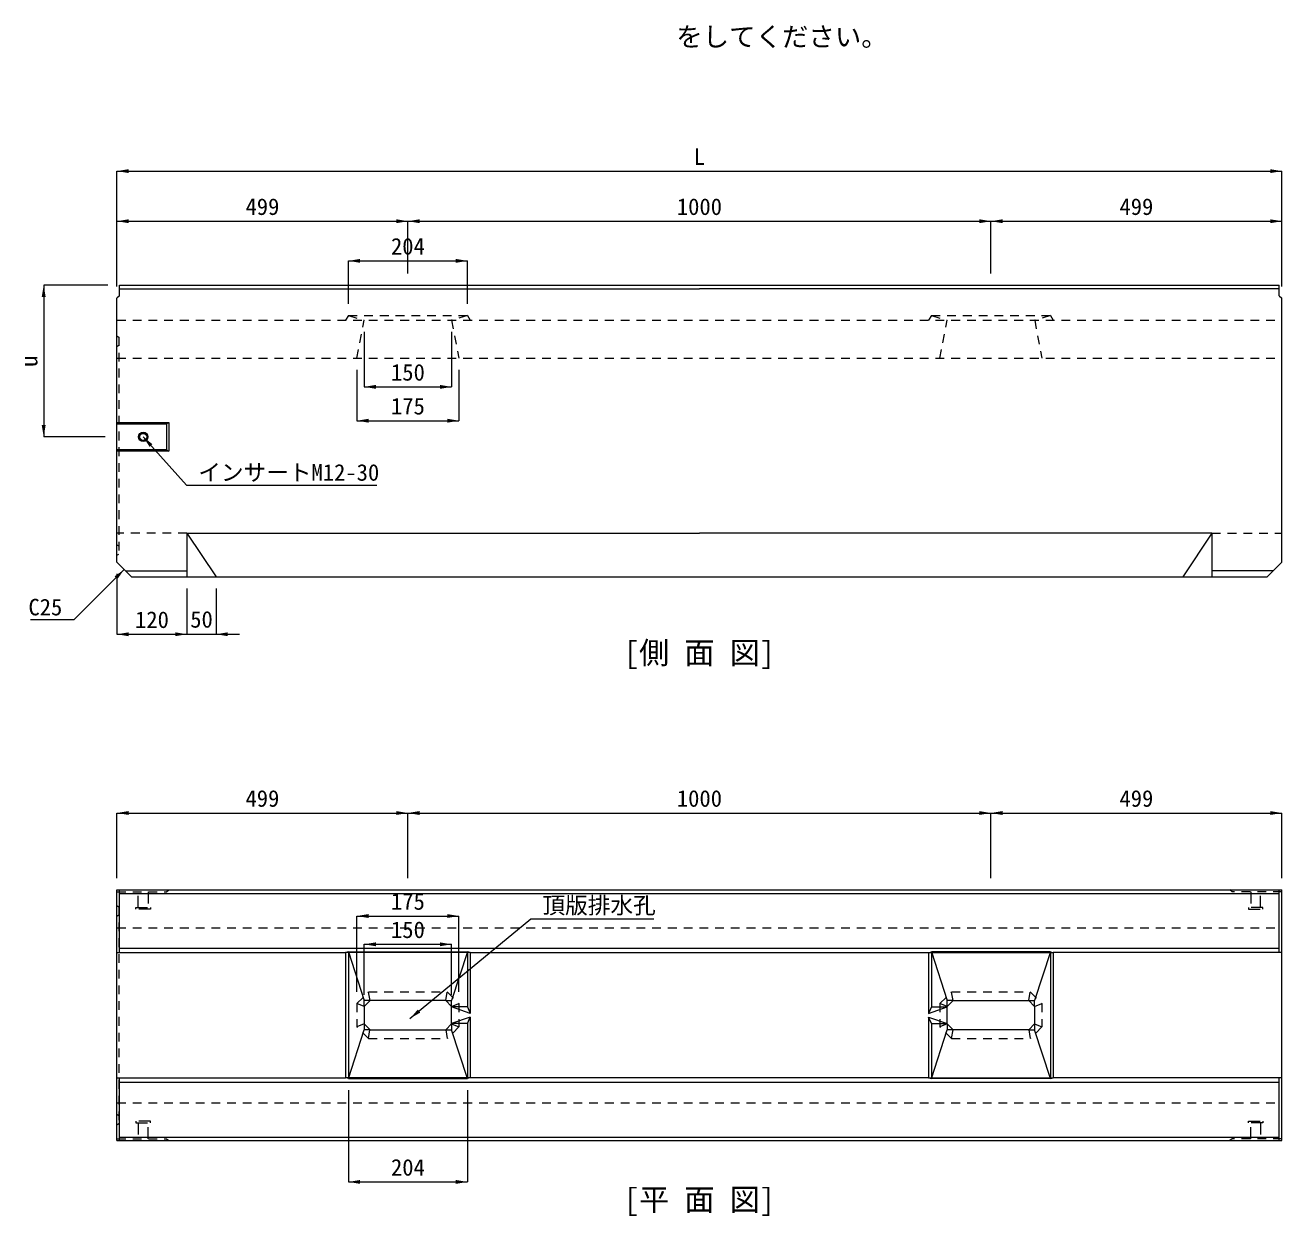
# Model space of a CAD drawing. Units: millimetres at full size. Extents: x 80703 to 103503, y 5263 to 15046.
# Drawn here: x 91447 to 93602, y 8159 to 10202 of the extents above; entities that cross this region are included whole.
import ezdxf
from ezdxf.enums import TextEntityAlignment as Align

# ---------------------------------------------------------------- set-up
doc = ezdxf.new("R2010")
doc.units = ezdxf.units.MM
doc.header["$LTSCALE"] = 20
doc.linetypes.add('USER1', pattern=[1.35, 0.75, -0.6])
doc.linetypes.add('USER2', pattern=[2, 1, -1])
for name, color, linetype, lineweight in [('0_2', 7, 'Continuous', 9), ('寸法線', 7, 'Continuous', 9), ('引出線', 4, 'Continuous', 9), ('本体', 7, 'Continuous', 5), ('ｲﾝｻｰﾄ', 3, 'USER2', 5)]:
    doc.layers.add(name, color=color, linetype=linetype, lineweight=lineweight)
doc.styles.add('ＭＳ ゴシック', font='')
doc.styles.get('ＭＳ ゴシック').set_extended_font_data('MS Gothic')

# ---------------------------------------------------------------- blocks, each defined once
blk = doc.blocks.new('filled_arrow')
at = {"color": 0, "linetype": 'Continuous', "lineweight": -2}
blk.add_solid([(7.5, 1.25), (0, 0), (7.5, -1.25)], dxfattribs=at)

msp = doc.modelspace()

# ---------------------------------------------------------------- linework, layer by layer
at = {"layer": '寸法線'}
for p, q in [((91604.12, 9951.31), (93602.12, 9951.31)), ((91604.12, 9753.53), (91604.12, 9951.31)), ((93602.12, 9753.52), (93602.12, 9951.31)), ((91604.12, 9865.38), (92103.12, 9865.38)), ((91604.12, 9753.53), (91604.12, 9865.38)), ((92103.12, 9865.38), (93103.12, 9865.38)), ((92103.12, 9775.53), (92103.12, 9865.38)), ((92103.12, 9775.53), (92103.12, 9865.38)), ((93103.12, 9775.53), (93103.12, 9865.38)), ((93103.12, 9865.38), (93602.12, 9865.38)), ((93103.12, 9775.53), (93103.12, 9865.38)), ((93602.12, 9753.53), (93602.12, 9865.38)), ((92001.12, 9797.39), (92205.12, 9797.39)), ((92001.12, 9723.53), (92001.12, 9797.39)), ((92205.12, 9723.53), (92205.12, 9797.39)), ((91478.43, 9755.53), (91478.43, 9495.53)), ((91588.62, 9755.53), (91478.43, 9755.53)), ((92028.12, 9675.53), (92028.12, 9581.22)), ((92178.12, 9675.53), (92178.12, 9581.22)), ((92015.62, 9610.53), (92015.62, 9523.16)), ((92190.62, 9610.53), (92190.62, 9523.16)), ((92028.12, 9581.22), (92178.12, 9581.22)), ((92015.62, 9523.16), (92190.62, 9523.16)), ((91584.12, 9495.53), (91478.43, 9495.53)), ((91604.12, 9260.53), (91604.12, 9156.89)), ((91724.12, 9235.53), (91724.12, 9156.89)), ((91724.12, 9235.53), (91724.12, 9156.89)), ((91774.12, 9235.53), (91774.12, 9156.89)), ((91604.12, 9156.89), (91724.12, 9156.89)), ((91684.12, 9156.89), (91814.12, 9156.89)), ((91604.12, 8850.25), (92103.12, 8850.25)), ((91604.12, 8738.4), (91604.12, 8850.25)), ((92103.12, 8850.25), (93103.12, 8850.25)), ((92103.12, 8738.4), (92103.12, 8850.25)), ((92103.12, 8738.4), (92103.12, 8850.25)), ((93103.12, 8738.4), (93103.12, 8850.25)), ((93103.12, 8850.25), (93602.12, 8850.25)), ((93103.12, 8738.4), (93103.12, 8850.25)), ((93602.12, 8738.4), (93602.12, 8850.25)), ((92015.62, 8673.56), (92190.62, 8673.56)), ((92015.62, 8543.4), (92015.62, 8673.56)), ((92190.62, 8543.4), (92190.62, 8673.56)), ((92028.12, 8625.05), (92178.12, 8625.05)), ((92028.12, 8538.4), (92028.12, 8625.05)), ((92178.12, 8538.4), (92178.12, 8625.05)), ((92001.12, 8374.65), (92001.12, 8217.45)), ((92205.12, 8374.65), (92205.12, 8217.45)), ((92001.12, 8217.45), (92205.12, 8217.45))]:
    msp.add_line(p, q, dxfattribs=at)
for points in [[(91616.62, 9268.03), (91530.33, 9181.74), (91455.66, 9181.74)], [(92106.7, 8497.73), (92313.97, 8668.77), (92524.78, 8668.77)]]:
    msp.add_lwpolyline(points, dxfattribs=at)
at = {"layer": '引出線'}
msp.add_lwpolyline([(91649.12, 9495.53), (91723.52, 9412.74), (92050.07, 9412.74)], dxfattribs=at)
at = {"layer": '本体', "color": 2, "lineweight": 20}
for p, q in [((91608.62, 9737.53), (91608.62, 9755.53)), ((91608.62, 9755.53), (93597.61, 9755.53)), ((93597.61, 9737.53), (93597.61, 9755.53)), ((91608.62, 9737.53), (91604.12, 9733.53)), ((91604.12, 9280.53), (91604.12, 9733.53)), ((93597.61, 9737.53), (93602.12, 9733.52)), ((93602.12, 9280.53), (93602.12, 9733.52)), ((91629.12, 9255.53), (91604.12, 9280.53)), ((93577.12, 9255.53), (93602.12, 9280.53)), ((91629.12, 9255.53), (93577.12, 9255.53)), ((91604.12, 8718.4), (93602.12, 8718.4)), ((91604.12, 8288.4), (91604.12, 8718.4)), ((93602.12, 8288.4), (93602.12, 8718.4)), ((91604.12, 8288.4), (93602.12, 8288.4))]:
    msp.add_line(p, q, dxfattribs=at)
at = {"layer": '本体', "color": 4}
for p, q in [((91608.62, 9749.53), (92603.12, 9749.53)), ((93597.62, 9749.53), (92603.12, 9749.53)), ((91604.12, 9520.03), (91693.12, 9520.03)), ((91604.12, 9518.03), (91689.12, 9518.03)), ((91689.12, 9518.03), (91693.12, 9520.03)), ((91689.12, 9518.03), (91689.12, 9473.03)), ((91693.12, 9520.03), (91693.12, 9471.03)), ((91689.12, 9473.03), (91604.12, 9473.03)), ((91693.12, 9471.03), (91604.12, 9471.03)), ((91689.12, 9473.03), (91693.12, 9471.03))]:
    msp.add_line(p, q, dxfattribs=at)
at = {"layer": '本体', "linetype": 'USER1', "lineweight": 9}
for p, q in [((92001.12, 9703.53), (91996.12, 9695.53)), ((92001.12, 9703.53), (92028.12, 9695.53)), ((92001.12, 9703.53), (92205.12, 9703.53)), ((92205.12, 9703.53), (92178.12, 9695.53)), ((92205.12, 9703.53), (92210.12, 9695.53)), ((93001.13, 9703.53), (92996.12, 9695.53)), ((93001.13, 9703.53), (93028.13, 9695.53)), ((93001.13, 9703.53), (93205.13, 9703.53)), ((93205.13, 9703.53), (93178.13, 9695.53)), ((93205.13, 9703.53), (93210.13, 9695.53)), ((91604.12, 9695.53), (93602.12, 9695.53)), ((92015.62, 9630.53), (92028.12, 9695.53)), ((92178.12, 9695.53), (92190.62, 9630.53)), ((93015.63, 9630.53), (93028.13, 9695.53)), ((93178.13, 9695.53), (93190.63, 9630.53)), ((91604.12, 9630.53), (93602.12, 9630.53)), ((91724.12, 9330.53), (91604.12, 9330.53)), ((93482.12, 9330.53), (93602.12, 9330.53)), ((91604.12, 8653.4), (93602.12, 8653.4)), ((91604.12, 8353.4), (93602.12, 8353.4))]:
    msp.add_line(p, q, dxfattribs=at)
at = {"layer": '本体', "color": 4, "linetype": 'USER1'}
for p, q in [((91604.12, 9668.53), (91607.32, 9666.53)), ((91607.32, 9666.53), (91607.32, 9294.53)), ((91604.12, 9650.53), (91607.32, 9652.53)), ((91604.12, 9310.53), (91607.32, 9308.53)), ((91604.12, 9292.53), (91607.32, 9294.53)), ((91604.12, 8691.4), (91607.32, 8689.4)), ((91607.32, 8689.4), (91607.32, 8317.4)), ((91604.12, 8673.4), (91607.32, 8675.4)), ((91604.12, 8333.4), (91607.32, 8331.4)), ((91604.12, 8315.4), (91607.32, 8317.4))]:
    msp.add_line(p, q, dxfattribs=at)
at = {"layer": '本体', "color": 2, "lineweight": 9}
for p, q in [((91724.12, 9330.53), (91724.12, 9255.53)), ((91724.12, 9330.53), (91774.12, 9255.53)), ((91724.12, 9330.53), (92603.12, 9330.53)), ((93482.12, 9330.53), (92603.12, 9330.53)), ((93482.12, 9330.53), (93432.12, 9255.53)), ((93482.12, 9330.53), (93482.12, 9255.53)), ((91619.12, 9265.53), (91724.12, 9265.53)), ((93587.12, 9265.53), (93482.12, 9265.53))]:
    msp.add_line(p, q, dxfattribs=at)
at = {"layer": '本体', "color": 2, "linetype": 'USER1'}
for p, q in [((91604.12, 8715.2), (91689.12, 8715.2)), ((91689.12, 8715.2), (91693.12, 8718.4)), ((93517.12, 8715.2), (93513.12, 8718.4)), ((93602.12, 8715.2), (93517.12, 8715.2)), ((91604.12, 8291.6), (91689.12, 8291.6)), ((91689.12, 8291.6), (91693.12, 8288.4)), ((93517.12, 8291.6), (93513.12, 8288.4)), ((93602.12, 8291.6), (93517.12, 8291.6))]:
    msp.add_line(p, q, dxfattribs=at)
at = {"layer": '本体', "color": 2}
for p, q in [((91608.62, 8610.9), (91608.62, 8718.4)), ((91608.62, 8712.4), (93597.62, 8712.4)), ((93597.62, 8610.9), (93597.62, 8718.4)), ((91604.12, 8610.9), (91996.12, 8610.9)), ((91608.62, 8618.4), (93597.62, 8618.4)), ((92210.12, 8610.9), (92996.12, 8610.9)), ((93602.12, 8610.9), (93210.12, 8610.9)), ((91604.12, 8395.9), (91996.12, 8395.9)), ((91608.62, 8288.4), (91608.62, 8395.9)), ((91608.62, 8388.4), (93597.62, 8388.4)), ((92996.12, 8395.9), (92210.12, 8395.9)), ((93602.12, 8395.9), (93210.12, 8395.9)), ((93597.62, 8288.4), (93597.62, 8395.9)), ((91608.62, 8294.4), (93597.62, 8294.4))]:
    msp.add_line(p, q, dxfattribs=at)
at = {"layer": '本体'}
for p, q in [((91996.13, 8610.9), (91996.12, 8395.9)), ((92001.13, 8612.14), (91996.13, 8610.9)), ((92210.12, 8610.9), (91996.13, 8610.9)), ((92001.13, 8612.14), (92001.12, 8394.65)), ((92001.13, 8612.14), (92205.12, 8612.14)), ((92001.13, 8612.14), (92028.12, 8528.4)), ((92205.12, 8612.14), (92178.12, 8528.4)), ((92210.12, 8610.9), (92205.12, 8612.14)), ((92205.12, 8612.14), (92205.12, 8517.55)), ((92210.12, 8610.9), (92210.12, 8506.45)), ((92996.13, 8610.9), (92996.12, 8506.45)), ((92996.13, 8610.9), (93001.12, 8612.14)), ((92996.13, 8610.9), (93210.12, 8610.9)), ((93205.12, 8612.14), (93001.12, 8612.14)), ((93001.12, 8612.14), (93028.12, 8528.4)), ((93001.12, 8612.14), (93001.12, 8517.55)), ((93205.12, 8612.14), (93178.12, 8528.4)), ((93205.12, 8612.14), (93210.12, 8610.9)), ((93205.12, 8612.14), (93205.12, 8394.65)), ((93210.12, 8610.9), (93210.12, 8395.9)), ((92028.12, 8518.4), (92028.12, 8528.4)), ((92028.12, 8518.4), (92038.12, 8528.4)), ((92038.12, 8528.4), (92028.12, 8528.4)), ((92028.12, 8518.4), (92028.12, 8488.4)), ((92168.12, 8528.4), (92038.12, 8528.4)), ((92178.12, 8518.4), (92168.12, 8528.4)), ((92168.12, 8528.4), (92178.12, 8528.4)), ((92178.12, 8518.4), (92178.12, 8528.4)), ((92178.12, 8488.4), (92178.12, 8518.4)), ((92210.12, 8506.45), (92178.12, 8517.55)), ((92205.12, 8517.55), (92178.12, 8517.55)), ((92205.12, 8517.55), (92210.12, 8506.45)), ((92996.12, 8506.45), (93028.12, 8517.55)), ((93001.12, 8517.55), (92996.12, 8506.45)), ((93001.12, 8517.55), (93028.12, 8517.55)), ((93028.12, 8518.4), (93038.12, 8528.4)), ((93028.12, 8518.4), (93028.12, 8528.4)), ((93038.12, 8528.4), (93028.12, 8528.4)), ((93028.12, 8488.4), (93028.12, 8518.4)), ((93038.12, 8528.4), (93168.12, 8528.4)), ((93178.12, 8518.4), (93168.12, 8528.4)), ((93168.12, 8528.4), (93178.12, 8528.4)), ((93178.12, 8518.4), (93178.12, 8528.4)), ((93178.12, 8518.4), (93178.12, 8488.4)), ((92210.12, 8500.35), (92178.12, 8489.25)), ((92205.12, 8489.25), (92210.12, 8500.35)), ((92210.12, 8500.35), (92210.12, 8395.9)), ((92996.12, 8500.35), (92996.12, 8395.9)), ((92996.12, 8500.35), (93028.12, 8489.25)), ((93001.12, 8489.25), (92996.12, 8500.35)), ((92001.12, 8394.65), (92028.12, 8478.4)), ((92028.12, 8488.4), (92028.12, 8478.4)), ((92038.12, 8478.4), (92028.12, 8488.4)), ((92038.12, 8478.4), (92028.12, 8478.4)), ((92038.12, 8478.4), (92168.12, 8478.4)), ((92178.12, 8488.4), (92168.12, 8478.4)), ((92168.12, 8478.4), (92178.12, 8478.4)), ((92205.12, 8489.25), (92178.12, 8489.25)), ((92178.12, 8488.4), (92178.12, 8478.4)), ((92205.12, 8394.65), (92178.12, 8478.4)), ((92205.12, 8489.25), (92205.12, 8394.65)), ((93001.12, 8489.25), (93028.12, 8489.25)), ((93001.12, 8489.25), (93001.12, 8394.65)), ((93001.12, 8394.65), (93028.12, 8478.4)), ((93028.12, 8488.4), (93038.12, 8478.4)), ((93028.12, 8488.4), (93028.12, 8478.4)), ((93038.12, 8478.4), (93028.12, 8478.4)), ((93168.12, 8478.4), (93038.12, 8478.4)), ((93168.12, 8478.4), (93178.12, 8488.4)), ((93168.12, 8478.4), (93178.12, 8478.4)), ((93178.12, 8488.4), (93178.12, 8478.4)), ((93205.12, 8394.65), (93178.12, 8478.4)), ((92001.12, 8394.65), (91996.12, 8395.9)), ((92210.12, 8395.9), (91996.12, 8395.9)), ((92001.12, 8394.65), (92205.12, 8394.65)), ((92210.12, 8395.9), (92205.12, 8394.65)), ((92996.12, 8395.9), (93001.12, 8394.65)), ((92996.12, 8395.9), (93210.12, 8395.9)), ((93205.12, 8394.65), (93001.12, 8394.65)), ((93205.12, 8394.65), (93210.12, 8395.9))]:
    msp.add_line(p, q, dxfattribs=at)
at = {"layer": '本体', "linetype": 'USER1'}
for p, q in [((92015.62, 8523.4), (92035.62, 8543.4)), ((92035.62, 8543.4), (92170.62, 8543.4)), ((92038.12, 8528.4), (92035.62, 8543.4)), ((92168.12, 8528.4), (92170.62, 8543.4)), ((92170.62, 8543.4), (92190.62, 8523.4)), ((93015.62, 8523.4), (93035.62, 8543.4)), ((93035.62, 8543.4), (93170.62, 8543.4)), ((93038.12, 8528.4), (93035.62, 8543.4)), ((93168.12, 8528.4), (93170.62, 8543.4)), ((93170.62, 8543.4), (93190.62, 8523.4)), ((92015.62, 8523.4), (92015.62, 8483.4)), ((92028.12, 8518.4), (92015.62, 8523.4)), ((92178.12, 8518.4), (92190.62, 8523.4)), ((92190.62, 8523.4), (92190.62, 8483.4)), ((93015.62, 8523.4), (93015.62, 8483.4)), ((93028.12, 8518.4), (93015.62, 8523.4)), ((93178.12, 8518.4), (93190.62, 8523.4)), ((93190.62, 8523.4), (93190.62, 8483.4)), ((92028.12, 8488.4), (92015.62, 8483.4)), ((92035.62, 8463.4), (92015.62, 8483.4)), ((92035.62, 8463.4), (92038.12, 8478.4)), ((92168.13, 8478.4), (92170.62, 8463.4)), ((92190.62, 8483.4), (92170.62, 8463.4)), ((92178.12, 8488.4), (92190.62, 8483.4)), ((93028.12, 8488.4), (93015.62, 8483.4)), ((93035.62, 8463.4), (93015.62, 8483.4)), ((93035.62, 8463.4), (93038.12, 8478.4)), ((93168.13, 8478.4), (93170.62, 8463.4)), ((93190.62, 8483.4), (93170.62, 8463.4)), ((93178.12, 8488.4), (93190.62, 8483.4)), ((92035.62, 8463.4), (92170.62, 8463.4)), ((93035.62, 8463.4), (93170.62, 8463.4))]:
    msp.add_line(p, q, dxfattribs=at)
at = {"layer": 'ｲﾝｻｰﾄ'}
for p, q in [((91640.62, 8688.2), (91640.62, 8715.2)), ((91657.62, 8715.2), (91657.62, 8688.2)), ((93548.62, 8715.2), (93548.62, 8688.2)), ((93565.62, 8688.2), (93565.62, 8715.2)), ((91636.62, 8685.2), (91636.62, 8688.2)), ((91636.62, 8688.2), (91661.62, 8688.2)), ((91661.62, 8688.2), (91661.62, 8685.2)), ((93569.62, 8688.2), (93544.62, 8688.2)), ((93544.62, 8688.2), (93544.62, 8685.2)), ((93569.62, 8685.2), (93569.62, 8688.2)), ((91661.62, 8685.2), (91636.62, 8685.2)), ((93544.62, 8685.2), (93569.62, 8685.2)), ((91636.62, 8321.6), (91636.62, 8318.6)), ((91661.62, 8321.6), (91636.62, 8321.6)), ((91661.62, 8318.6), (91661.62, 8321.6)), ((93544.62, 8318.6), (93544.62, 8321.6)), ((93544.62, 8321.6), (93569.62, 8321.6)), ((93569.62, 8321.6), (93569.62, 8318.6)), ((91636.62, 8318.6), (91661.62, 8318.6)), ((91640.62, 8318.6), (91640.62, 8291.6)), ((91657.62, 8291.6), (91657.62, 8318.6)), ((93569.62, 8318.6), (93544.62, 8318.6)), ((93548.62, 8291.6), (93548.62, 8318.6)), ((93565.62, 8318.6), (93565.62, 8291.6))]:
    msp.add_line(p, q, dxfattribs=at)
at = {"layer": 'ｲﾝｻｰﾄ', "linetype": 'Continuous'}
for radius in [8, 6]:
    msp.add_circle((91649.12, 9495.53), radius, dxfattribs=at)

# ---------------------------------------------------------------- block references
at = {"layer": '寸法線', "xscale": 2.67, "yscale": 2.67}
for p in [(91604.12, 9951.31), (91604.12, 9865.38), (92103.12, 9865.38), (93103.12, 9865.38), (92001.12, 9797.39), (92028.12, 9581.22), (92015.62, 9523.16), (91604.12, 9156.89), (91774.12, 9156.89), (91604.12, 8850.25), (92103.12, 8850.25), (93103.12, 8850.25), (92015.62, 8673.56), (92028.12, 8625.05), (92001.12, 8217.45)]:
    msp.add_blockref('filled_arrow', p, dxfattribs=at)
for p, rotation in [((93602.12, 9951.31), 180), ((92103.12, 9865.38), 180), ((93103.12, 9865.38), 180), ((93602.12, 9865.38), 180), ((92205.12, 9797.39), 180), ((91478.43, 9755.53), 270), ((92178.12, 9581.22), 180), ((91478.43, 9495.53), 90), ((92190.62, 9523.16), 180), ((91616.62, 9268.03), 225), ((91724.12, 9156.89), 180), ((91724.12, 9156.89), 180), ((92103.12, 8850.25), 180), ((93103.12, 8850.25), 180), ((93602.12, 8850.25), 180), ((92190.62, 8673.56), 180), ((92178.12, 8625.05), 180), ((92106.7, 8497.73), 39.5), ((92205.12, 8217.45), 180)]:
    msp.add_blockref('filled_arrow', p, dxfattribs=dict(at, rotation=rotation))
at = {"layer": '引出線', "xscale": 2.67, "yscale": 2.67, "rotation": 311.9}
msp.add_blockref('filled_arrow', (91649.12, 9495.53), dxfattribs=at)

# ---------------------------------------------------------------- texts
at = {"layer": '0_2', "style": 'ＭＳ ゴシック'}
msp.add_text('      をしてください。', height=33.23, dxfattribs=at).set_placement((92427.79, 10198.54), align=Align.TOP_LEFT)
for s, p in [('[側 面 図]', (92603.12, 9125.13)), ('[平 面 図]', (92603.12, 8187.05))]:
    msp.add_text(s, height=37.98, dxfattribs=at).set_placement(p, align=Align.MIDDLE_CENTER)
at = {"layer": '寸法線', "style": 'ＭＳ ゴシック'}
for s, p in [('L', (92603.12, 9976.31)), ('499', (91853.62, 9890.38)), ('1000', (92603.12, 9890.38)), ('499', (93352.62, 9890.38)), ('204', (92103.12, 9822.39)), ('150', (92103.12, 9606.22)), ('175', (92103.12, 9548.16)), ('120', (91664.12, 9181.89)), ('50', (91749.12, 9182.45)), ('499', (91853.62, 8875.25)), ('1000', (92603.12, 8875.25)), ('499', (93352.62, 8875.25)), ('175', (92103.12, 8698.56)), ('150', (92103.12, 8650.05)), ('204', (92103.12, 8242.45))]:
    msp.add_text(s, height=28.48, dxfattribs=at).set_placement(p, align=Align.MIDDLE_CENTER)
msp.add_text('u', height=28.48, rotation=90, dxfattribs=at).set_placement((91453.43, 9625.53), align=Align.MIDDLE_CENTER)
msp.add_text('C25', height=28.48, dxfattribs=at).set_placement((91510.33, 9217.74), align=Align.TOP_RIGHT)
msp.add_text('頂版排水孔', height=28.48, dxfattribs=at).set_placement((92333.97, 8706.14), align=Align.TOP_LEFT)
at = {"layer": '引出線', "style": 'ＭＳ ゴシック'}
msp.add_text('インサートM12-30', height=28.48, dxfattribs=at).set_placement((91743.52, 9448.74), align=Align.TOP_LEFT)

doc.saveas('drawing.dxf')
